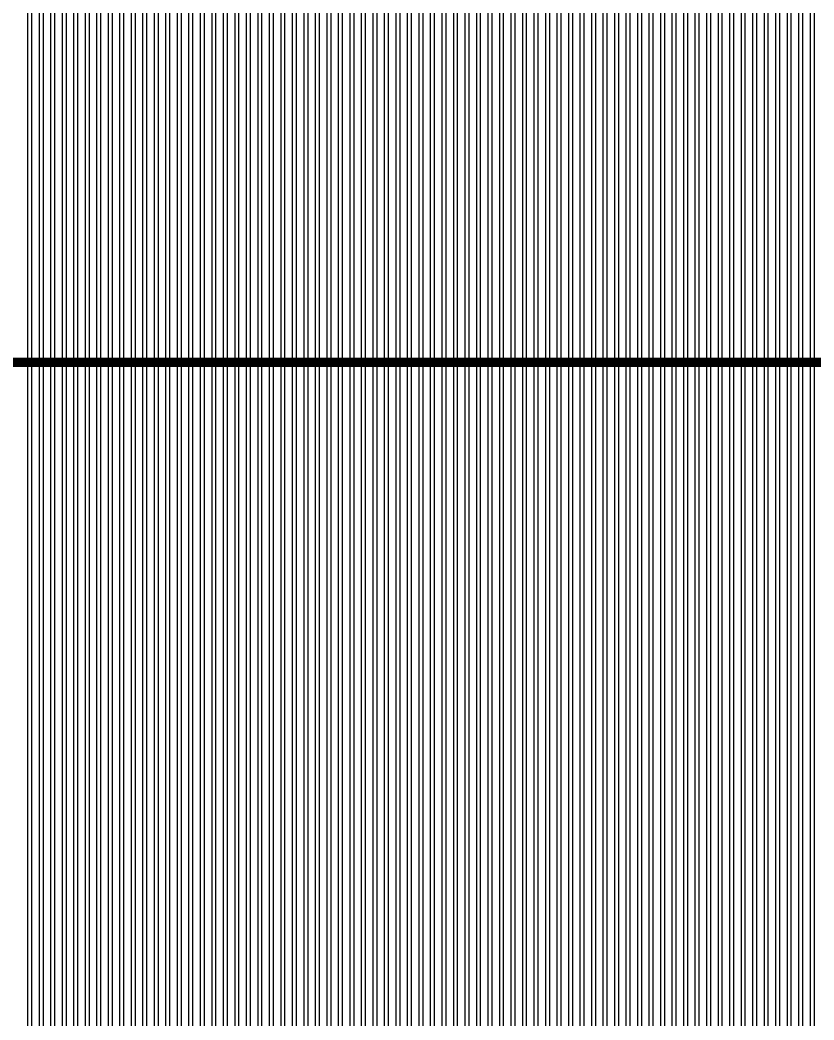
# Model space of a CAD drawing. Header units: millimetres. Extents: x -107267 to 109426, y -98906 to 83910.
# Drawn here: x 9564 to 13835, y -11160 to -5781 of the extents above; entities that cross this region are included whole.
import ezdxf

# ---------------------------------------------------------------- set-up
doc = ezdxf.new("R2010")
doc.units = ezdxf.units.MM
doc.linetypes.add('ACAD_ISO10W100', pattern=[18, 12, -3, 0, -3])
doc.layers.add('00 - ZONA DE PROTEÇÃO', color=4, linetype='Continuous')
doc.layers.add('Top (Plan) View-MISC', color=7, linetype='Continuous')
doc.layers.add('000-M3G-MALHA NOVA', color=5, linetype='ACAD_ISO10W100', lineweight=0)

# ---------------------------------------------------------------- blocks, each defined once
blk = doc.blocks.new('*U481')
at = {"layer": 'Top (Plan) View-MISC', "color": 0, "linetype": 'ByBlock', "lineweight": -2}
for p, q in [((9563.5, -7621.9), (9604.2, -7621.9)), ((9625.4, -7621.9), (9666.1, -7621.9)), ((9687.3, -7621.9), (9728, -7621.9)), ((9749.2, -7621.9), (9789.9, -7621.9)), ((9811.1, -7621.9), (9851.8, -7621.9)), ((9873, -7621.9), (9913.7, -7621.9)), ((9934.9, -7621.9), (9975.6, -7621.9)), ((9996.8, -7621.9), (10037.5, -7621.9)), ((10058.7, -7621.9), (10099.4, -7621.9)), ((10120.6, -7621.9), (10161.3, -7621.9)), ((10182.5, -7621.9), (10223.2, -7621.9)), ((10244.4, -7621.9), (10285.1, -7621.9)), ((10306.3, -7621.9), (10347, -7621.9)), ((10368.2, -7621.9), (10408.9, -7621.9)), ((10430.1, -7621.9), (10470.8, -7621.9)), ((10492, -7621.9), (10532.7, -7621.9)), ((10553.9, -7621.9), (10594.6, -7621.9)), ((10615.8, -7621.9), (10656.5, -7621.9)), ((10677.7, -7621.9), (10718.4, -7621.9)), ((10739.6, -7621.9), (10780.3, -7621.9)), ((10801.5, -7621.9), (10842.2, -7621.9)), ((10863.4, -7621.9), (10904.1, -7621.9)), ((10925.3, -7621.9), (10966, -7621.9)), ((10987.2, -7621.9), (11027.9, -7621.9)), ((11049.1, -7621.9), (11089.8, -7621.9)), ((11111, -7621.9), (11151.7, -7621.9)), ((11172.9, -7621.9), (11213.6, -7621.9)), ((11234.8, -7621.9), (11275.5, -7621.9)), ((11296.7, -7621.9), (11337.4, -7621.9)), ((11358.6, -7621.9), (11399.3, -7621.9)), ((11420.5, -7621.9), (11461.2, -7621.9)), ((11482.4, -7621.9), (11523.1, -7621.9)), ((11544.3, -7621.9), (11585, -7621.9)), ((11606.2, -7621.9), (11646.9, -7621.9)), ((11668.1, -7621.9), (11708.8, -7621.9)), ((11730, -7621.9), (11770.7, -7621.9)), ((11791.9, -7621.9), (11832.6, -7621.9)), ((11853.8, -7621.9), (11894.5, -7621.9)), ((11915.7, -7621.9), (11956.4, -7621.9)), ((11977.6, -7621.9), (12018.3, -7621.9)), ((12039.5, -7621.9), (12080.2, -7621.9)), ((12101.4, -7621.9), (12142.1, -7621.9)), ((12163.3, -7621.9), (12204, -7621.9)), ((12225.2, -7621.9), (12265.9, -7621.9)), ((12287.1, -7621.9), (12327.8, -7621.9)), ((12349, -7621.9), (12389.7, -7621.9)), ((12410.9, -7621.9), (12451.6, -7621.9)), ((12472.8, -7621.9), (12513.5, -7621.9)), ((12534.7, -7621.9), (12575.4, -7621.9)), ((12596.6, -7621.9), (12637.3, -7621.9)), ((12658.5, -7621.9), (12699.2, -7621.9)), ((12720.4, -7621.9), (12761.1, -7621.9)), ((12782.3, -7621.9), (12823, -7621.9)), ((12844.2, -7621.9), (12884.9, -7621.9)), ((12906.1, -7621.9), (12946.8, -7621.9)), ((12968, -7621.9), (13008.7, -7621.9)), ((13029.9, -7621.9), (13070.6, -7621.9)), ((13091.8, -7621.9), (13132.5, -7621.9)), ((13153.7, -7621.9), (13194.4, -7621.9)), ((13215.6, -7621.9), (13256.3, -7621.9)), ((13277.5, -7621.9), (13318.2, -7621.9)), ((13339.4, -7621.9), (13380.1, -7621.9)), ((13401.3, -7621.9), (13442, -7621.9)), ((13463.2, -7621.9), (13503.8, -7621.9)), ((13525.1, -7621.9), (13565.7, -7621.9)), ((13587, -7621.9), (13627.6, -7621.9)), ((13648.9, -7621.9), (13689.5, -7621.9)), ((13710.8, -7621.9), (13751.4, -7621.9)), ((13772.7, -7621.9), (13813.3, -7621.9))]:
    blk.add_line(p, q, dxfattribs=at)
blk = doc.blocks.new('*U639')
at = {"layer": 'Top (Plan) View-MISC', "color": 0, "linetype": 'ByBlock', "lineweight": -2}
for p, q in [((13813.3, -381.9), (13813.3, -7621.9)), ((13834.6, -381.9), (13834.6, -7621.9)), ((13813.3, -7621.9), (13813.3, -14861.9)), ((13813.3, -7621.9), (13834.6, -7621.9)), ((13834.6, -7621.9), (13834.6, -14861.9))]:
    blk.add_line(p, q, dxfattribs=at)
blk = doc.blocks.new('*U640')
at = {"layer": 'Top (Plan) View-MISC', "color": 0, "linetype": 'ByBlock', "lineweight": -2}
for p, q in [((13751.4, -381.9), (13751.4, -7621.9)), ((13772.7, -381.9), (13772.7, -7621.9)), ((13751.4, -7621.9), (13751.4, -14861.9)), ((13751.4, -7621.9), (13772.7, -7621.9)), ((13772.7, -7621.9), (13772.7, -14861.9))]:
    blk.add_line(p, q, dxfattribs=at)
blk = doc.blocks.new('*U641')
at = {"layer": 'Top (Plan) View-MISC', "color": 0, "linetype": 'ByBlock', "lineweight": -2}
for p, q in [((13689.5, -381.9), (13689.5, -7621.9)), ((13710.8, -381.9), (13710.8, -7621.9)), ((13689.5, -7621.9), (13689.5, -14861.9)), ((13689.5, -7621.9), (13710.8, -7621.9)), ((13710.8, -7621.9), (13710.8, -14861.9))]:
    blk.add_line(p, q, dxfattribs=at)
blk = doc.blocks.new('*U642')
at = {"layer": 'Top (Plan) View-MISC', "color": 0, "linetype": 'ByBlock', "lineweight": -2}
for p, q in [((13627.6, -381.9), (13627.6, -7621.9)), ((13648.9, -381.9), (13648.9, -7621.9)), ((13627.6, -7621.9), (13627.6, -14861.9)), ((13627.6, -7621.9), (13648.9, -7621.9)), ((13648.9, -7621.9), (13648.9, -14861.9))]:
    blk.add_line(p, q, dxfattribs=at)
blk = doc.blocks.new('*U643')
at = {"layer": 'Top (Plan) View-MISC', "color": 0, "linetype": 'ByBlock', "lineweight": -2}
for p, q in [((13565.7, -381.9), (13565.7, -7621.9)), ((13587, -381.9), (13587, -7621.9)), ((13565.7, -7621.9), (13565.7, -14861.9)), ((13565.7, -7621.9), (13587, -7621.9)), ((13587, -7621.9), (13587, -14861.9))]:
    blk.add_line(p, q, dxfattribs=at)
blk = doc.blocks.new('*U644')
at = {"layer": 'Top (Plan) View-MISC', "color": 0, "linetype": 'ByBlock', "lineweight": -2}
for p, q in [((13503.8, -381.9), (13503.8, -7621.9)), ((13525.1, -381.9), (13525.1, -7621.9)), ((13503.8, -7621.9), (13503.8, -14861.9)), ((13503.8, -7621.9), (13525.1, -7621.9)), ((13525.1, -7621.9), (13525.1, -14861.9))]:
    blk.add_line(p, q, dxfattribs=at)
blk = doc.blocks.new('*U645')
at = {"layer": 'Top (Plan) View-MISC', "color": 0, "linetype": 'ByBlock', "lineweight": -2}
for p, q in [((13442, -381.9), (13442, -7621.9)), ((13463.2, -381.9), (13463.2, -7621.9)), ((13442, -7621.9), (13442, -14861.9)), ((13442, -7621.9), (13463.2, -7621.9)), ((13463.2, -7621.9), (13463.2, -14861.9))]:
    blk.add_line(p, q, dxfattribs=at)
blk = doc.blocks.new('*U646')
at = {"layer": 'Top (Plan) View-MISC', "color": 0, "linetype": 'ByBlock', "lineweight": -2}
for p, q in [((13380.1, -381.9), (13380.1, -7621.9)), ((13401.3, -381.9), (13401.3, -7621.9)), ((13380.1, -7621.9), (13380.1, -14861.9)), ((13380.1, -7621.9), (13401.3, -7621.9)), ((13401.3, -7621.9), (13401.3, -14861.9))]:
    blk.add_line(p, q, dxfattribs=at)
blk = doc.blocks.new('*U647')
at = {"layer": 'Top (Plan) View-MISC', "color": 0, "linetype": 'ByBlock', "lineweight": -2}
for p, q in [((13318.2, -381.9), (13318.2, -7621.9)), ((13339.4, -381.9), (13339.4, -7621.9)), ((13318.2, -7621.9), (13318.2, -14861.9)), ((13318.2, -7621.9), (13339.4, -7621.9)), ((13339.4, -7621.9), (13339.4, -14861.9))]:
    blk.add_line(p, q, dxfattribs=at)
blk = doc.blocks.new('*U648')
at = {"layer": 'Top (Plan) View-MISC', "color": 0, "linetype": 'ByBlock', "lineweight": -2}
for p, q in [((13256.3, -381.9), (13256.3, -7621.9)), ((13277.5, -381.9), (13277.5, -7621.9)), ((13256.3, -7621.9), (13256.3, -14861.9)), ((13256.3, -7621.9), (13277.5, -7621.9)), ((13277.5, -7621.9), (13277.5, -14861.9))]:
    blk.add_line(p, q, dxfattribs=at)
blk = doc.blocks.new('*U649')
at = {"layer": 'Top (Plan) View-MISC', "color": 0, "linetype": 'ByBlock', "lineweight": -2}
for p, q in [((13194.4, -381.9), (13194.4, -7621.9)), ((13215.6, -381.9), (13215.6, -7621.9)), ((13194.4, -7621.9), (13194.4, -14861.9)), ((13194.4, -7621.9), (13215.6, -7621.9)), ((13215.6, -7621.9), (13215.6, -14861.9))]:
    blk.add_line(p, q, dxfattribs=at)
blk = doc.blocks.new('*U650')
at = {"layer": 'Top (Plan) View-MISC', "color": 0, "linetype": 'ByBlock', "lineweight": -2}
for p, q in [((13132.5, -381.9), (13132.5, -7621.9)), ((13153.7, -381.9), (13153.7, -7621.9)), ((13132.5, -7621.9), (13132.5, -14861.9)), ((13132.5, -7621.9), (13153.7, -7621.9)), ((13153.7, -7621.9), (13153.7, -14861.9))]:
    blk.add_line(p, q, dxfattribs=at)
blk = doc.blocks.new('*U651')
at = {"layer": 'Top (Plan) View-MISC', "color": 0, "linetype": 'ByBlock', "lineweight": -2}
for p, q in [((13070.6, -381.9), (13070.6, -7621.9)), ((13091.8, -381.9), (13091.8, -7621.9)), ((13070.6, -7621.9), (13070.6, -14861.9)), ((13070.6, -7621.9), (13091.8, -7621.9)), ((13091.8, -7621.9), (13091.8, -14861.9))]:
    blk.add_line(p, q, dxfattribs=at)
blk = doc.blocks.new('*U652')
at = {"layer": 'Top (Plan) View-MISC', "color": 0, "linetype": 'ByBlock', "lineweight": -2}
for p, q in [((13008.7, -381.9), (13008.7, -7621.9)), ((13029.9, -381.9), (13029.9, -7621.9)), ((13008.7, -7621.9), (13008.7, -14861.9)), ((13008.7, -7621.9), (13029.9, -7621.9)), ((13029.9, -7621.9), (13029.9, -14861.9))]:
    blk.add_line(p, q, dxfattribs=at)
blk = doc.blocks.new('*U653')
at = {"layer": 'Top (Plan) View-MISC', "color": 0, "linetype": 'ByBlock', "lineweight": -2}
for p, q in [((12946.8, -381.9), (12946.8, -7621.9)), ((12968, -381.9), (12968, -7621.9)), ((12946.8, -7621.9), (12946.8, -14861.9)), ((12946.8, -7621.9), (12968, -7621.9)), ((12968, -7621.9), (12968, -14861.9))]:
    blk.add_line(p, q, dxfattribs=at)
blk = doc.blocks.new('*U654')
at = {"layer": 'Top (Plan) View-MISC', "color": 0, "linetype": 'ByBlock', "lineweight": -2}
for p, q in [((12884.9, -381.9), (12884.9, -7621.9)), ((12906.1, -381.9), (12906.1, -7621.9)), ((12884.9, -7621.9), (12884.9, -14861.9)), ((12884.9, -7621.9), (12906.1, -7621.9)), ((12906.1, -7621.9), (12906.1, -14861.9))]:
    blk.add_line(p, q, dxfattribs=at)
blk = doc.blocks.new('*U655')
at = {"layer": 'Top (Plan) View-MISC', "color": 0, "linetype": 'ByBlock', "lineweight": -2}
for p, q in [((12823, -381.9), (12823, -7621.9)), ((12844.2, -381.9), (12844.2, -7621.9)), ((12823, -7621.9), (12823, -14861.9)), ((12823, -7621.9), (12844.2, -7621.9)), ((12844.2, -7621.9), (12844.2, -14861.9))]:
    blk.add_line(p, q, dxfattribs=at)
blk = doc.blocks.new('*U656')
at = {"layer": 'Top (Plan) View-MISC', "color": 0, "linetype": 'ByBlock', "lineweight": -2}
for p, q in [((12761.1, -381.9), (12761.1, -7621.9)), ((12782.3, -381.9), (12782.3, -7621.9)), ((12761.1, -7621.9), (12761.1, -14861.9)), ((12761.1, -7621.9), (12782.3, -7621.9)), ((12782.3, -7621.9), (12782.3, -14861.9))]:
    blk.add_line(p, q, dxfattribs=at)
blk = doc.blocks.new('*U657')
at = {"layer": 'Top (Plan) View-MISC', "color": 0, "linetype": 'ByBlock', "lineweight": -2}
for p, q in [((12699.2, -381.9), (12699.2, -7621.9)), ((12720.4, -381.9), (12720.4, -7621.9)), ((12699.2, -7621.9), (12699.2, -14861.9)), ((12699.2, -7621.9), (12720.4, -7621.9)), ((12720.4, -7621.9), (12720.4, -14861.9))]:
    blk.add_line(p, q, dxfattribs=at)
blk = doc.blocks.new('*U658')
at = {"layer": 'Top (Plan) View-MISC', "color": 0, "linetype": 'ByBlock', "lineweight": -2}
for p, q in [((12637.3, -381.9), (12637.3, -7621.9)), ((12658.5, -381.9), (12658.5, -7621.9)), ((12637.3, -7621.9), (12637.3, -14861.9)), ((12637.3, -7621.9), (12658.5, -7621.9)), ((12658.5, -7621.9), (12658.5, -14861.9))]:
    blk.add_line(p, q, dxfattribs=at)
blk = doc.blocks.new('*U659')
at = {"layer": 'Top (Plan) View-MISC', "color": 0, "linetype": 'ByBlock', "lineweight": -2}
for p, q in [((12575.4, -381.9), (12575.4, -7621.9)), ((12596.6, -381.9), (12596.6, -7621.9)), ((12575.4, -7621.9), (12575.4, -14861.9)), ((12575.4, -7621.9), (12596.6, -7621.9)), ((12596.6, -7621.9), (12596.6, -14861.9))]:
    blk.add_line(p, q, dxfattribs=at)
blk = doc.blocks.new('*U660')
at = {"layer": 'Top (Plan) View-MISC', "color": 0, "linetype": 'ByBlock', "lineweight": -2}
for p, q in [((12513.5, -381.9), (12513.5, -7621.9)), ((12534.7, -381.9), (12534.7, -7621.9)), ((12513.5, -7621.9), (12513.5, -14861.9)), ((12513.5, -7621.9), (12534.7, -7621.9)), ((12534.7, -7621.9), (12534.7, -14861.9))]:
    blk.add_line(p, q, dxfattribs=at)
blk = doc.blocks.new('*U661')
at = {"layer": 'Top (Plan) View-MISC', "color": 0, "linetype": 'ByBlock', "lineweight": -2}
for p, q in [((12451.6, -381.9), (12451.6, -7621.9)), ((12472.8, -381.9), (12472.8, -7621.9)), ((12451.6, -7621.9), (12451.6, -14861.9)), ((12451.6, -7621.9), (12472.8, -7621.9)), ((12472.8, -7621.9), (12472.8, -14861.9))]:
    blk.add_line(p, q, dxfattribs=at)
blk = doc.blocks.new('*U662')
at = {"layer": 'Top (Plan) View-MISC', "color": 0, "linetype": 'ByBlock', "lineweight": -2}
for p, q in [((12389.7, -381.9), (12389.7, -7621.9)), ((12410.9, -381.9), (12410.9, -7621.9)), ((12389.7, -7621.9), (12389.7, -14861.9)), ((12389.7, -7621.9), (12410.9, -7621.9)), ((12410.9, -7621.9), (12410.9, -14861.9))]:
    blk.add_line(p, q, dxfattribs=at)
blk = doc.blocks.new('*U663')
at = {"layer": 'Top (Plan) View-MISC', "color": 0, "linetype": 'ByBlock', "lineweight": -2}
for p, q in [((12327.8, -381.9), (12327.8, -7621.9)), ((12349, -381.9), (12349, -7621.9)), ((12327.8, -7621.9), (12327.8, -14861.9)), ((12327.8, -7621.9), (12349, -7621.9)), ((12349, -7621.9), (12349, -14861.9))]:
    blk.add_line(p, q, dxfattribs=at)
blk = doc.blocks.new('*U664')
at = {"layer": 'Top (Plan) View-MISC', "color": 0, "linetype": 'ByBlock', "lineweight": -2}
for p, q in [((12265.9, -381.9), (12265.9, -7621.9)), ((12287.1, -381.9), (12287.1, -7621.9)), ((12265.9, -7621.9), (12265.9, -14861.9)), ((12265.9, -7621.9), (12287.1, -7621.9)), ((12287.1, -7621.9), (12287.1, -14861.9))]:
    blk.add_line(p, q, dxfattribs=at)
blk = doc.blocks.new('*U665')
at = {"layer": 'Top (Plan) View-MISC', "color": 0, "linetype": 'ByBlock', "lineweight": -2}
for p, q in [((12204, -381.9), (12204, -7621.9)), ((12225.2, -381.9), (12225.2, -7621.9)), ((12204, -7621.9), (12204, -14861.9)), ((12204, -7621.9), (12225.2, -7621.9)), ((12225.2, -7621.9), (12225.2, -14861.9))]:
    blk.add_line(p, q, dxfattribs=at)
blk = doc.blocks.new('*U666')
at = {"layer": 'Top (Plan) View-MISC', "color": 0, "linetype": 'ByBlock', "lineweight": -2}
for p, q in [((12142.1, -381.9), (12142.1, -7621.9)), ((12163.3, -381.9), (12163.3, -7621.9)), ((12142.1, -7621.9), (12142.1, -14861.9)), ((12142.1, -7621.9), (12163.3, -7621.9)), ((12163.3, -7621.9), (12163.3, -14861.9))]:
    blk.add_line(p, q, dxfattribs=at)
blk = doc.blocks.new('*U667')
at = {"layer": 'Top (Plan) View-MISC', "color": 0, "linetype": 'ByBlock', "lineweight": -2}
for p, q in [((12080.2, -381.9), (12080.2, -7621.9)), ((12101.4, -381.9), (12101.4, -7621.9)), ((12080.2, -7621.9), (12080.2, -14861.9)), ((12080.2, -7621.9), (12101.4, -7621.9)), ((12101.4, -7621.9), (12101.4, -14861.9))]:
    blk.add_line(p, q, dxfattribs=at)
blk = doc.blocks.new('*U668')
at = {"layer": 'Top (Plan) View-MISC', "color": 0, "linetype": 'ByBlock', "lineweight": -2}
for p, q in [((12018.3, -381.9), (12018.3, -7621.9)), ((12039.5, -381.9), (12039.5, -7621.9)), ((12018.3, -7621.9), (12018.3, -14861.9)), ((12018.3, -7621.9), (12039.5, -7621.9)), ((12039.5, -7621.9), (12039.5, -14861.9))]:
    blk.add_line(p, q, dxfattribs=at)
blk = doc.blocks.new('*U669')
at = {"layer": 'Top (Plan) View-MISC', "color": 0, "linetype": 'ByBlock', "lineweight": -2}
for p, q in [((11956.4, -381.9), (11956.4, -7621.9)), ((11977.6, -381.9), (11977.6, -7621.9)), ((11956.4, -7621.9), (11956.4, -14861.9)), ((11956.4, -7621.9), (11977.6, -7621.9)), ((11977.6, -7621.9), (11977.6, -14861.9))]:
    blk.add_line(p, q, dxfattribs=at)
blk = doc.blocks.new('*U670')
at = {"layer": 'Top (Plan) View-MISC', "color": 0, "linetype": 'ByBlock', "lineweight": -2}
for p, q in [((11894.5, -381.9), (11894.5, -7621.9)), ((11915.7, -381.9), (11915.7, -7621.9)), ((11894.5, -7621.9), (11894.5, -14861.9)), ((11894.5, -7621.9), (11915.7, -7621.9)), ((11915.7, -7621.9), (11915.7, -14861.9))]:
    blk.add_line(p, q, dxfattribs=at)
blk = doc.blocks.new('*U671')
at = {"layer": 'Top (Plan) View-MISC', "color": 0, "linetype": 'ByBlock', "lineweight": -2}
for p, q in [((11832.6, -381.9), (11832.6, -7621.9)), ((11853.8, -381.9), (11853.8, -7621.9)), ((11832.6, -7621.9), (11832.6, -14861.9)), ((11832.6, -7621.9), (11853.8, -7621.9)), ((11853.8, -7621.9), (11853.8, -14861.9))]:
    blk.add_line(p, q, dxfattribs=at)
blk = doc.blocks.new('*U672')
at = {"layer": 'Top (Plan) View-MISC', "color": 0, "linetype": 'ByBlock', "lineweight": -2}
for p, q in [((11770.7, -381.9), (11770.7, -7621.9)), ((11791.9, -381.9), (11791.9, -7621.9)), ((11770.7, -7621.9), (11770.7, -14861.9)), ((11770.7, -7621.9), (11791.9, -7621.9)), ((11791.9, -7621.9), (11791.9, -14861.9))]:
    blk.add_line(p, q, dxfattribs=at)
blk = doc.blocks.new('*U673')
at = {"layer": 'Top (Plan) View-MISC', "color": 0, "linetype": 'ByBlock', "lineweight": -2}
for p, q in [((11708.8, -381.9), (11708.8, -7621.9)), ((11730, -381.9), (11730, -7621.9)), ((11708.8, -7621.9), (11708.8, -14861.9)), ((11708.8, -7621.9), (11730, -7621.9)), ((11730, -7621.9), (11730, -14861.9))]:
    blk.add_line(p, q, dxfattribs=at)
blk = doc.blocks.new('*U674')
at = {"layer": 'Top (Plan) View-MISC', "color": 0, "linetype": 'ByBlock', "lineweight": -2}
for p, q in [((11646.9, -381.9), (11646.9, -7621.9)), ((11668.1, -381.9), (11668.1, -7621.9)), ((11646.9, -7621.9), (11646.9, -14861.9)), ((11646.9, -7621.9), (11668.1, -7621.9)), ((11668.1, -7621.9), (11668.1, -14861.9))]:
    blk.add_line(p, q, dxfattribs=at)
blk = doc.blocks.new('*U675')
at = {"layer": 'Top (Plan) View-MISC', "color": 0, "linetype": 'ByBlock', "lineweight": -2}
for p, q in [((11585, -381.9), (11585, -7621.9)), ((11606.2, -381.9), (11606.2, -7621.9)), ((11585, -7621.9), (11585, -14861.9)), ((11585, -7621.9), (11606.2, -7621.9)), ((11606.2, -7621.9), (11606.2, -14861.9))]:
    blk.add_line(p, q, dxfattribs=at)
blk = doc.blocks.new('*U676')
at = {"layer": 'Top (Plan) View-MISC', "color": 0, "linetype": 'ByBlock', "lineweight": -2}
for p, q in [((11523.1, -381.9), (11523.1, -7621.9)), ((11544.3, -381.9), (11544.3, -7621.9)), ((11523.1, -7621.9), (11523.1, -14861.9)), ((11523.1, -7621.9), (11544.3, -7621.9)), ((11544.3, -7621.9), (11544.3, -14861.9))]:
    blk.add_line(p, q, dxfattribs=at)
blk = doc.blocks.new('*U677')
at = {"layer": 'Top (Plan) View-MISC', "color": 0, "linetype": 'ByBlock', "lineweight": -2}
for p, q in [((11461.2, -381.9), (11461.2, -7621.9)), ((11482.4, -381.9), (11482.4, -7621.9)), ((11461.2, -7621.9), (11461.2, -14861.9)), ((11461.2, -7621.9), (11482.4, -7621.9)), ((11482.4, -7621.9), (11482.4, -14861.9))]:
    blk.add_line(p, q, dxfattribs=at)
blk = doc.blocks.new('*U678')
at = {"layer": 'Top (Plan) View-MISC', "color": 0, "linetype": 'ByBlock', "lineweight": -2}
for p, q in [((11399.3, -381.9), (11399.3, -7621.9)), ((11420.5, -381.9), (11420.5, -7621.9)), ((11399.3, -7621.9), (11399.3, -14861.9)), ((11399.3, -7621.9), (11420.5, -7621.9)), ((11420.5, -7621.9), (11420.5, -14861.9))]:
    blk.add_line(p, q, dxfattribs=at)
blk = doc.blocks.new('*U679')
at = {"layer": 'Top (Plan) View-MISC', "color": 0, "linetype": 'ByBlock', "lineweight": -2}
for p, q in [((11337.4, -381.9), (11337.4, -7621.9)), ((11358.6, -381.9), (11358.6, -7621.9)), ((11337.4, -7621.9), (11337.4, -14861.9)), ((11337.4, -7621.9), (11358.6, -7621.9)), ((11358.6, -7621.9), (11358.6, -14861.9))]:
    blk.add_line(p, q, dxfattribs=at)
blk = doc.blocks.new('*U680')
at = {"layer": 'Top (Plan) View-MISC', "color": 0, "linetype": 'ByBlock', "lineweight": -2}
for p, q in [((11275.5, -381.9), (11275.5, -7621.9)), ((11296.7, -381.9), (11296.7, -7621.9)), ((11275.5, -7621.9), (11275.5, -14861.9)), ((11275.5, -7621.9), (11296.7, -7621.9)), ((11296.7, -7621.9), (11296.7, -14861.9))]:
    blk.add_line(p, q, dxfattribs=at)
blk = doc.blocks.new('*U681')
at = {"layer": 'Top (Plan) View-MISC', "color": 0, "linetype": 'ByBlock', "lineweight": -2}
for p, q in [((11213.6, -381.9), (11213.6, -7621.9)), ((11234.8, -381.9), (11234.8, -7621.9)), ((11213.6, -7621.9), (11213.6, -14861.9)), ((11213.6, -7621.9), (11234.8, -7621.9)), ((11234.8, -7621.9), (11234.8, -14861.9))]:
    blk.add_line(p, q, dxfattribs=at)
blk = doc.blocks.new('*U682')
at = {"layer": 'Top (Plan) View-MISC', "color": 0, "linetype": 'ByBlock', "lineweight": -2}
for p, q in [((11151.7, -381.9), (11151.7, -7621.9)), ((11172.9, -381.9), (11172.9, -7621.9)), ((11151.7, -7621.9), (11151.7, -14861.9)), ((11151.7, -7621.9), (11172.9, -7621.9)), ((11172.9, -7621.9), (11172.9, -14861.9))]:
    blk.add_line(p, q, dxfattribs=at)
blk = doc.blocks.new('*U683')
at = {"layer": 'Top (Plan) View-MISC', "color": 0, "linetype": 'ByBlock', "lineweight": -2}
for p, q in [((11089.8, -381.9), (11089.8, -7621.9)), ((11111, -381.9), (11111, -7621.9)), ((11089.8, -7621.9), (11089.8, -14861.9)), ((11089.8, -7621.9), (11111, -7621.9)), ((11111, -7621.9), (11111, -14861.9))]:
    blk.add_line(p, q, dxfattribs=at)
blk = doc.blocks.new('*U684')
at = {"layer": 'Top (Plan) View-MISC', "color": 0, "linetype": 'ByBlock', "lineweight": -2}
for p, q in [((11027.9, -381.9), (11027.9, -7621.9)), ((11049.1, -381.9), (11049.1, -7621.9)), ((11027.9, -7621.9), (11027.9, -14861.9)), ((11027.9, -7621.9), (11049.1, -7621.9)), ((11049.1, -7621.9), (11049.1, -14861.9))]:
    blk.add_line(p, q, dxfattribs=at)
blk = doc.blocks.new('*U685')
at = {"layer": 'Top (Plan) View-MISC', "color": 0, "linetype": 'ByBlock', "lineweight": -2}
for p, q in [((10966, -381.9), (10966, -7621.9)), ((10987.2, -381.9), (10987.2, -7621.9)), ((10966, -7621.9), (10966, -14861.9)), ((10966, -7621.9), (10987.2, -7621.9)), ((10987.2, -7621.9), (10987.2, -14861.9))]:
    blk.add_line(p, q, dxfattribs=at)
blk = doc.blocks.new('*U686')
at = {"layer": 'Top (Plan) View-MISC', "color": 0, "linetype": 'ByBlock', "lineweight": -2}
for p, q in [((10904.1, -381.9), (10904.1, -7621.9)), ((10925.3, -381.9), (10925.3, -7621.9)), ((10904.1, -7621.9), (10904.1, -14861.9)), ((10904.1, -7621.9), (10925.3, -7621.9)), ((10925.3, -7621.9), (10925.3, -14861.9))]:
    blk.add_line(p, q, dxfattribs=at)
blk = doc.blocks.new('*U687')
at = {"layer": 'Top (Plan) View-MISC', "color": 0, "linetype": 'ByBlock', "lineweight": -2}
for p, q in [((10842.2, -381.9), (10842.2, -7621.9)), ((10863.4, -381.9), (10863.4, -7621.9)), ((10842.2, -7621.9), (10842.2, -14861.9)), ((10842.2, -7621.9), (10863.4, -7621.9)), ((10863.4, -7621.9), (10863.4, -14861.9))]:
    blk.add_line(p, q, dxfattribs=at)
blk = doc.blocks.new('*U688')
at = {"layer": 'Top (Plan) View-MISC', "color": 0, "linetype": 'ByBlock', "lineweight": -2}
for p, q in [((10780.3, -381.9), (10780.3, -7621.9)), ((10801.5, -381.9), (10801.5, -7621.9)), ((10780.3, -7621.9), (10780.3, -14861.9)), ((10780.3, -7621.9), (10801.5, -7621.9)), ((10801.5, -7621.9), (10801.5, -14861.9))]:
    blk.add_line(p, q, dxfattribs=at)
blk = doc.blocks.new('*U689')
at = {"layer": 'Top (Plan) View-MISC', "color": 0, "linetype": 'ByBlock', "lineweight": -2}
for p, q in [((10718.4, -381.9), (10718.4, -7621.9)), ((10739.6, -381.9), (10739.6, -7621.9)), ((10718.4, -7621.9), (10718.4, -14861.9)), ((10718.4, -7621.9), (10739.6, -7621.9)), ((10739.6, -7621.9), (10739.6, -14861.9))]:
    blk.add_line(p, q, dxfattribs=at)
blk = doc.blocks.new('*U690')
at = {"layer": 'Top (Plan) View-MISC', "color": 0, "linetype": 'ByBlock', "lineweight": -2}
for p, q in [((10656.5, -381.9), (10656.5, -7621.9)), ((10677.7, -381.9), (10677.7, -7621.9)), ((10656.5, -7621.9), (10656.5, -14861.9)), ((10656.5, -7621.9), (10677.7, -7621.9)), ((10677.7, -7621.9), (10677.7, -14861.9))]:
    blk.add_line(p, q, dxfattribs=at)
blk = doc.blocks.new('*U691')
at = {"layer": 'Top (Plan) View-MISC', "color": 0, "linetype": 'ByBlock', "lineweight": -2}
for p, q in [((10594.6, -381.9), (10594.6, -7621.9)), ((10615.8, -381.9), (10615.8, -7621.9)), ((10594.6, -7621.9), (10594.6, -14861.9)), ((10594.6, -7621.9), (10615.8, -7621.9)), ((10615.8, -7621.9), (10615.8, -14861.9))]:
    blk.add_line(p, q, dxfattribs=at)
blk = doc.blocks.new('*U692')
at = {"layer": 'Top (Plan) View-MISC', "color": 0, "linetype": 'ByBlock', "lineweight": -2}
for p, q in [((10532.7, -381.9), (10532.7, -7621.9)), ((10553.9, -381.9), (10553.9, -7621.9)), ((10532.7, -7621.9), (10532.7, -14861.9)), ((10532.7, -7621.9), (10553.9, -7621.9)), ((10553.9, -7621.9), (10553.9, -14861.9))]:
    blk.add_line(p, q, dxfattribs=at)
blk = doc.blocks.new('*U693')
at = {"layer": 'Top (Plan) View-MISC', "color": 0, "linetype": 'ByBlock', "lineweight": -2}
for p, q in [((10470.8, -381.9), (10470.8, -7621.9)), ((10492, -381.9), (10492, -7621.9)), ((10470.8, -7621.9), (10470.8, -14861.9)), ((10470.8, -7621.9), (10492, -7621.9)), ((10492, -7621.9), (10492, -14861.9))]:
    blk.add_line(p, q, dxfattribs=at)
blk = doc.blocks.new('*U694')
at = {"layer": 'Top (Plan) View-MISC', "color": 0, "linetype": 'ByBlock', "lineweight": -2}
for p, q in [((10408.9, -381.9), (10408.9, -7621.9)), ((10430.1, -381.9), (10430.1, -7621.9)), ((10408.9, -7621.9), (10408.9, -14861.9)), ((10408.9, -7621.9), (10430.1, -7621.9)), ((10430.1, -7621.9), (10430.1, -14861.9))]:
    blk.add_line(p, q, dxfattribs=at)
blk = doc.blocks.new('*U695')
at = {"layer": 'Top (Plan) View-MISC', "color": 0, "linetype": 'ByBlock', "lineweight": -2}
for p, q in [((10347, -381.9), (10347, -7621.9)), ((10368.2, -381.9), (10368.2, -7621.9)), ((10347, -7621.9), (10347, -14861.9)), ((10347, -7621.9), (10368.2, -7621.9)), ((10368.2, -7621.9), (10368.2, -14861.9))]:
    blk.add_line(p, q, dxfattribs=at)
blk = doc.blocks.new('*U696')
at = {"layer": 'Top (Plan) View-MISC', "color": 0, "linetype": 'ByBlock', "lineweight": -2}
for p, q in [((10285.1, -381.9), (10285.1, -7621.9)), ((10306.3, -381.9), (10306.3, -7621.9)), ((10285.1, -7621.9), (10285.1, -14861.9)), ((10285.1, -7621.9), (10306.3, -7621.9)), ((10306.3, -7621.9), (10306.3, -14861.9))]:
    blk.add_line(p, q, dxfattribs=at)
blk = doc.blocks.new('*U697')
at = {"layer": 'Top (Plan) View-MISC', "color": 0, "linetype": 'ByBlock', "lineweight": -2}
for p, q in [((10223.2, -381.9), (10223.2, -7621.9)), ((10244.4, -381.9), (10244.4, -7621.9)), ((10223.2, -7621.9), (10223.2, -14861.9)), ((10223.2, -7621.9), (10244.4, -7621.9)), ((10244.4, -7621.9), (10244.4, -14861.9))]:
    blk.add_line(p, q, dxfattribs=at)
blk = doc.blocks.new('*U698')
at = {"layer": 'Top (Plan) View-MISC', "color": 0, "linetype": 'ByBlock', "lineweight": -2}
for p, q in [((10161.3, -381.9), (10161.3, -7621.9)), ((10182.5, -381.9), (10182.5, -7621.9)), ((10161.3, -7621.9), (10161.3, -14861.9)), ((10161.3, -7621.9), (10182.5, -7621.9)), ((10182.5, -7621.9), (10182.5, -14861.9))]:
    blk.add_line(p, q, dxfattribs=at)
blk = doc.blocks.new('*U699')
at = {"layer": 'Top (Plan) View-MISC', "color": 0, "linetype": 'ByBlock', "lineweight": -2}
for p, q in [((10099.4, -381.9), (10099.4, -7621.9)), ((10120.6, -381.9), (10120.6, -7621.9)), ((10099.4, -7621.9), (10099.4, -14861.9)), ((10099.4, -7621.9), (10120.6, -7621.9)), ((10120.6, -7621.9), (10120.6, -14861.9))]:
    blk.add_line(p, q, dxfattribs=at)
blk = doc.blocks.new('*U700')
at = {"layer": 'Top (Plan) View-MISC', "color": 0, "linetype": 'ByBlock', "lineweight": -2}
for p, q in [((10037.5, -381.9), (10037.5, -7621.9)), ((10058.7, -381.9), (10058.7, -7621.9)), ((10037.5, -7621.9), (10037.5, -14861.9)), ((10037.5, -7621.9), (10058.7, -7621.9)), ((10058.7, -7621.9), (10058.7, -14861.9))]:
    blk.add_line(p, q, dxfattribs=at)
blk = doc.blocks.new('*U701')
at = {"layer": 'Top (Plan) View-MISC', "color": 0, "linetype": 'ByBlock', "lineweight": -2}
for p, q in [((9975.6, -381.9), (9975.6, -7621.9)), ((9996.8, -381.9), (9996.8, -7621.9)), ((9975.6, -7621.9), (9975.6, -14861.9)), ((9975.6, -7621.9), (9996.8, -7621.9)), ((9996.8, -7621.9), (9996.8, -14861.9))]:
    blk.add_line(p, q, dxfattribs=at)
blk = doc.blocks.new('*U702')
at = {"layer": 'Top (Plan) View-MISC', "color": 0, "linetype": 'ByBlock', "lineweight": -2}
for p, q in [((9913.7, -381.9), (9913.7, -7621.9)), ((9934.9, -381.9), (9934.9, -7621.9)), ((9913.7, -7621.9), (9913.7, -14861.9)), ((9913.7, -7621.9), (9934.9, -7621.9)), ((9934.9, -7621.9), (9934.9, -14861.9))]:
    blk.add_line(p, q, dxfattribs=at)
blk = doc.blocks.new('*U703')
at = {"layer": 'Top (Plan) View-MISC', "color": 0, "linetype": 'ByBlock', "lineweight": -2}
for p, q in [((9851.8, -381.9), (9851.8, -7621.9)), ((9873, -381.9), (9873, -7621.9)), ((9851.8, -7621.9), (9851.8, -14861.9)), ((9851.8, -7621.9), (9873, -7621.9)), ((9873, -7621.9), (9873, -14861.9))]:
    blk.add_line(p, q, dxfattribs=at)
blk = doc.blocks.new('*U704')
at = {"layer": 'Top (Plan) View-MISC', "color": 0, "linetype": 'ByBlock', "lineweight": -2}
for p, q in [((9789.9, -381.9), (9789.9, -7621.9)), ((9811.1, -381.9), (9811.1, -7621.9)), ((9789.9, -7621.9), (9789.9, -14861.9)), ((9789.9, -7621.9), (9811.1, -7621.9)), ((9811.1, -7621.9), (9811.1, -14861.9))]:
    blk.add_line(p, q, dxfattribs=at)
blk = doc.blocks.new('*U705')
at = {"layer": 'Top (Plan) View-MISC', "color": 0, "linetype": 'ByBlock', "lineweight": -2}
for p, q in [((9728, -381.9), (9728, -7621.9)), ((9749.2, -381.9), (9749.2, -7621.9)), ((9728, -7621.9), (9728, -14861.9)), ((9728, -7621.9), (9749.2, -7621.9)), ((9749.2, -7621.9), (9749.2, -14861.9))]:
    blk.add_line(p, q, dxfattribs=at)
blk = doc.blocks.new('*U706')
at = {"layer": 'Top (Plan) View-MISC', "color": 0, "linetype": 'ByBlock', "lineweight": -2}
for p, q in [((9666.1, -381.9), (9666.1, -7621.9)), ((9687.3, -381.9), (9687.3, -7621.9)), ((9666.1, -7621.9), (9666.1, -14861.9)), ((9666.1, -7621.9), (9687.3, -7621.9)), ((9687.3, -7621.9), (9687.3, -14861.9))]:
    blk.add_line(p, q, dxfattribs=at)
blk = doc.blocks.new('*U707')
at = {"layer": 'Top (Plan) View-MISC', "color": 0, "linetype": 'ByBlock', "lineweight": -2}
for p, q in [((9604.2, -381.9), (9604.2, -7621.9)), ((9625.4, -381.9), (9625.4, -7621.9)), ((9604.2, -7621.9), (9604.2, -14861.9)), ((9604.2, -7621.9), (9625.4, -7621.9)), ((9625.4, -7621.9), (9625.4, -14861.9))]:
    blk.add_line(p, q, dxfattribs=at)

msp = doc.modelspace()

# ---------------------------------------------------------------- hatches: boundary and pattern name
at = {"layer": '00 - ZONA DE PROTEÇÃO'}
h = msp.add_hatch(dxfattribs=at)
h.set_pattern_fill('ANSI31', color=256, scale=100)
h.paths.add_polyline_path([(-13707.5, -10990.4, -0.186516), (-13820.6, -14966.5, 0.414214), (-13179.3, -15607.9, -0.104933), (-3151, -15607.9, -0.09784), (6816.5, -15607.9, -0.097708), (16816.5, -15607.9, -0.143023), (23528.8, -15599.5, 0.414214), (24170.1, -14958.2, -0.142426), (24170.1, -7613.3, -0.10484), (23957.5, 478.5, 0.414214), (23316.2, 1119.8, -0.093557), (16807.7, 577.3, -0.082777), (6855.7, 562.6, -0.082236), (-3141.3, 575.6, -0.08359), (-13132.3, 575.6, -0.101166), (-21195.5, 556.2, 0.414214), (-21836.8, -85.1, -0.113967), (-21836.8, -7622.3, -0.301912), (-21836.8, -10478, 0.414214), (-21195.5, -11119.4, -0.128973)])
h.paths.add_polyline_path([(-20156.9, -9561, 0.142702), (-20481.7, -7424.5, 0.092198), (-20379.7, -831.6, 0.088905), (-13141.3, -732.3, 0.083475), (-3150.3, -732.3, 0.082902), (6855.6, -738.1, 0.108059), (16863.1, -739.3, 0.098139), (22506.3, -522.8, 0.085608), (22847, -7584.3, 0.113812), (22635.2, -14069.1, 0.112262), (16761.1, -14291.3, 0.092477), (6816.6, -14301.6, 0.093024), (-3142, -14299.9, 0.090083), (-12232.6, -14126.3, 0.160127), (-12766.5, -9913.6, 0.116887)], flags=16)

# ---------------------------------------------------------------- linework, layer by layer
at = {"layer": '000-M3G-MALHA NOVA', "ltscale": 0.5, "const_width": 50}
msp.add_lwpolyline([(23548.4, -7621.9), (-12905.7, -7621.9), (-12843.8, -6678.2), (-14449.4, -6678.2), (-14453.2, -7621.9), (-21195.7, -7621.9)], dxfattribs=at)

# ---------------------------------------------------------------- block references
at = {"layer": 'Top (Plan) View-MISC'}
for name in ['*U481', '*U707', '*U706', '*U705', '*U704', '*U703', '*U702', '*U701', '*U700', '*U699', '*U698', '*U697', '*U696', '*U695', '*U694', '*U693', '*U692', '*U691', '*U690', '*U689', '*U688', '*U687', '*U686', '*U685', '*U684', '*U683', '*U682', '*U681', '*U680', '*U679', '*U678', '*U677', '*U676', '*U675', '*U674', '*U673', '*U672', '*U671', '*U670', '*U669', '*U668', '*U667', '*U666', '*U665', '*U664', '*U663', '*U662', '*U661', '*U660', '*U659', '*U658', '*U657', '*U656', '*U655', '*U654', '*U653', '*U652', '*U651', '*U650', '*U649', '*U648', '*U647', '*U646', '*U645', '*U644', '*U643', '*U642', '*U641', '*U640', '*U639']:
    msp.add_blockref(name, (0, 0), dxfattribs=at)

doc.saveas('drawing.dxf')
